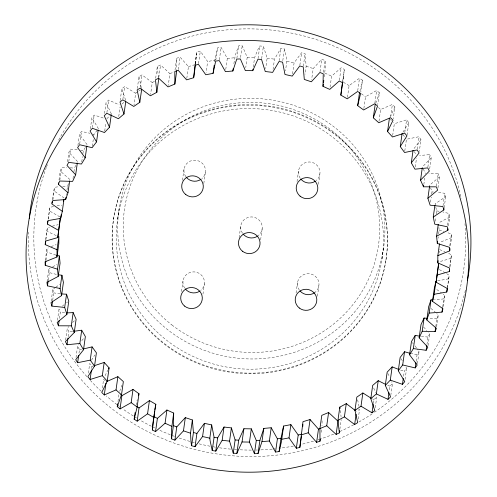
<?xml version="1.0" encoding="UTF-8"?>
<svg xmlns="http://www.w3.org/2000/svg" width="497" height="497" viewBox="0 0 497 497"><rect width="100%" height="100%" fill="white"/><g stroke="black" fill="none" stroke-linecap="round" stroke-linejoin="round"><path stroke-width="0.37" stroke-dasharray="2.48 1.86" d="M322.106 420.841L322 425.749M195.551 63.809L196.818 52.011L200.316 51.154L207.653 61.529L206.1 72.556M45.96 239.473L47.314 227.874L49.495 227.104M449.965 267.119L451.425 254.787L447.48 252.793M330.045 87.186L331.598 76.159L341.128 67.778L344.328 69.431L342.961 81.707M186.797 78.389L188.45 66.629L180.051 57.056L176.671 58.261L176.615 69.45M324.324 76.786L325.249 67.722L325.125 60.559L321.764 59.242L313.197 68.555L311.644 79.582M225.756 69.443L227.309 58.416L221.115 47.364L217.543 47.855L214.928 60.131L207.653 61.529M48.166 218.935L49.899 207.379L53.651 206.479M48.246 219.146L49.899 207.379M45.662 239.641L47.314 227.874M52.465 199.483L53.707 190.662L54.67 187.276L58.497 186.76M52.912 199.775L54.67 187.276M45.289 260.298L46.942 248.537L48.327 247.879M45.966 260.142L47.097 252.054L46.942 248.537M59.006 179.877L60.249 171.049L61.572 167.787L66.828 167.682M59.814 180.287L61.572 167.787M47.029 281.637L48.787 269.138L50.091 268.343M48.284 279.973L49.321 272.623L48.787 269.138M67.517 161.786L68.866 152.231L70.531 149.119L77.849 149.796M68.772 161.618L70.531 149.119M51.172 301.219L52.825 289.453L55.254 287.601M66.263 195.153L66.468 193.681M66.983 190.003L67.499 186.325L68.443 183.586M52.694 300.219L53.732 292.87L52.825 289.453M72.997 178.442L73.513 174.77M73.929 171.825L74.444 168.148L76.905 162.898M77.905 145.428L79.452 134.401L81.446 131.481L89.994 133.258M79.688 143.981L81.446 131.481M57.472 320.292L59.019 309.264L60.125 308.215M59.454 318.447L60.28 312.57L59.019 309.264M81.75 161.823L82.477 156.673M82.887 153.735L83.303 150.796L85.565 147.062M90.355 128.798L91.908 117.764L94.2 115.068L103.811 118.199M92.442 127.567L94.2 115.068M92.324 146.211L93.256 139.595M93.771 135.917L93.976 134.445L98.394 128.655L91.908 117.764M65.641 340.11L67.294 328.343L68.779 326.616M68.182 336.655L68.903 331.505L67.294 328.343M104.532 113.533L106.078 102.5L108.657 100.052L119.094 104.817M106.898 112.552L108.657 100.052M104.699 131.059L105.836 122.97M76.016 357.523L77.563 346.496L78.855 344.62M78.986 353.15L79.508 349.478L77.563 346.496M120.168 100.543L121.827 88.783L124.648 86.608L135.656 93.2L134.004 104.966M118.746 116.522L120.094 106.961M122.889 99.108L124.648 86.608M88.373 373.067L89.715 363.512L91.964 366.283L91.653 368.488M113.571 219.015L113.651 218.413M117.659 219.015L119.1 208.79M137.309 88.516L138.967 76.749L142.005 74.879L152.256 82.552L150.603 94.318M140.253 87.379L142.005 74.879M102.376 388.027L103.618 379.205L105.644 381.23M155.66 78.302L157.313 66.542L160.543 64.989L169.918 73.662L168.266 85.428M158.785 77.489L160.543 64.989M117.975 401.501L119.007 394.146M175.019 70.027L176.671 58.261M178.293 69.555L180.051 57.056M195.097 63.697L196.445 54.142M195.166 63.778L196.818 52.011M198.558 63.653L200.316 51.154M182.449 180.287L184.014 169.117M181.523 291.484L182.989 281.053M214.679 61.821L215.294 57.41M215.791 60.354L217.543 47.855M219.357 59.857L221.115 47.364M203.813 183.499L205.379 172.322M233.87 63.653L235.354 55.105L238.622 45.836L242.225 45.712L247.202 57.323L245.754 67.617M202.956 294.174L204.422 283.744M236.864 58.335L238.622 45.836M240.573 57.472L242.225 45.712M253.284 66.996L254.626 57.441L257.794 49.818L259.807 45.979L263.41 46.221L267.119 58.273L265.671 68.567M258.055 58.478L259.807 45.979M261.652 58.721L263.41 46.221M239.119 237.653L240.79 225.737M273.052 69.437L274.499 59.143L280.886 48.284L284.446 48.892L286.092 55.881L286.844 61.243L285.502 70.804M279.128 60.783L280.886 48.284M282.787 60.653L284.446 48.892M260.627 239.815L262.192 228.645M292.54 73.891L294.094 62.858L301.611 52.719L305.09 53.688L306.152 66.207L305.015 74.295M299.853 65.219L301.611 52.719M303.332 66.188L305.09 53.688M297.032 181.573L298.492 171.142M320.012 71.742L321.764 59.242M323.472 72.32L325.125 60.559M296.069 292.994L297.535 282.563M318.465 184.263L319.931 173.832M339.37 80.278L341.128 67.778M342.675 81.191L344.328 69.431M317.434 296.2L318.9 285.775M347.446 97.356L349.099 85.596L359.48 78.24L362.487 80.203L360.834 91.964M357.722 90.74L359.48 78.24M363.854 108.514L365.506 96.753L376.627 90.504L379.41 92.759L377.757 104.525M321.23 432.322L321.646 429.377M374.868 103.003L376.627 90.504M378.987 121.28L380.64 109.514L392.375 104.438L394.904 106.967L393.251 118.727M339.867 429.191L341.209 419.63M390.617 116.938L392.375 104.438M392.68 135.507L394.332 123.741L393.351 122.647M358.213 418.983L359.555 409.422L356.511 411.292M382.044 258.732A133.674 130.251 8 0 0 200.571 117.404A133.674 130.251 8 0 0 166.942 340.488A133.674 130.251 8 0 0 382.044 258.732L383.485 248.506A133.674 130.251 8 0 0 202.006 107.178A133.674 130.251 8 0 0 168.384 330.263A133.674 130.251 8 0 0 383.485 248.506M385.97 259.937A137.725 134.196 8 0 0 198.993 114.329A137.725 134.196 8 0 0 164.345 344.166A137.725 134.196 8 0 0 385.97 259.937L386.051 259.335A137.725 134.196 8 0 0 199.073 113.726A137.725 134.196 8 0 0 164.432 343.564A137.725 134.196 8 0 0 386.051 259.335M404.8 132.388L406.558 119.889L394.332 123.741M404.782 151.038L406.434 139.278L419.014 136.694L420.959 139.676L419.3 151.442M407.049 135.159L408.807 122.66L406.558 119.889M373.359 403.241L373.874 399.563L376.695 397.389L376.335 395.991M375.254 407.683L376.695 397.389M417.263 149.193L419.014 136.694M415.268 166.973L416.511 158.152M389.35 389.797L389.865 386.119L392.444 383.672L391.673 381.634M390.785 395.432L392.444 383.672M423.817 184.598L424.742 177.982M427.861 167.166L429.613 154.666L419.592 155.468M429.675 168.856L431.228 157.829L429.613 154.666M403.595 376.254L404.322 371.104L406.614 368.407L405.962 367.109M405.067 379.435L406.614 368.407M430.532 202.254L431.259 197.104M431.669 194.165L431.98 191.96L430.644 187.804M436.484 186.102L438.236 173.602L428.88 173.36M437.95 187.941L439.503 176.907L438.236 173.602M435.148 221.202L435.77 216.791M436.186 213.847L436.596 210.908L435.117 203.801L445.697 196.719L444.79 193.302L437.615 192.271M416.144 361.307L417.076 354.69L419.07 351.77L418.281 350.547M417.412 363.537L419.07 351.77M438.025 238.293L438.23 236.827M438.646 233.882L439.162 230.204L438.876 227.322M443.032 205.801L444.79 193.302M444.144 207.746L445.697 196.719M439.23 252.588L439.435 251.122M426.96 344.409L427.992 337.053L429.656 333.941L428.29 332.232M428.004 345.707L429.656 333.941M447.548 225.315L449.201 213.548L442.858 211.939M448.493 225.855L449.735 217.034L449.201 213.548M435.813 326.473L436.95 318.384L438.273 315.123L436.726 313.557M436.621 326.883L438.273 315.123M449.766 245.885L451.419 234.118L447.288 232.54M450.444 245.723L451.58 237.634L451.419 234.118M442.715 306.984L443.852 298.896L444.815 295.51L443.113 294.112M443.268 306.537L444.815 295.51M449.773 266.547L451.425 254.787M447.381 287.614L449.22 275.326L446.126 273.331M447.462 287.825L449.22 275.326M343.682 76.563L342.7 81.875M136.166 405.229L136.687 402.259M362.487 80.203L359.952 91.119M136.986 400.93L137.29 399.607M119.74 391.238L121.759 385.318M379.41 92.759L375.713 103.351M394.904 106.967L390.779 115.938M105.053 375.713L107.743 370.234M408.807 122.66L402.93 132.252M91.516 360.182L94.79 355.013M420.959 139.676L413.162 149.616M81.781 340.656L83.521 338.563M431.228 157.829L422.407 166.911M106.855 118.764L110.868 114.515M72.605 322.497L75.097 320.167M439.503 176.907L429.75 185.039M121.964 104.066L125.859 100.736M62.311 306.202L63.871 304.86M66.542 302.729L67.66 301.934M55.863 287.142L59.857 284.458M135.656 93.2L138.073 91.535M138.675 91.119L140.489 89.87M449.735 217.034L438.447 222.991M52.663 266.814L56.938 264.584M152.256 82.552L154.84 81.141M451.58 237.634L439.708 242.406M51.048 246.624L56.186 244.605M169.918 73.662L174.006 71.959M451.208 258.297L439.553 261.689M52.272 226.191L58.292 224.625M188.45 66.629L195.532 64.498M448.623 278.792L437.348 280.898M91.964 366.283L93.399 365.935M57.056 205.82L61.858 205.199M443.852 298.896L434.484 299.809M79.508 349.478L81.701 349.186M227.309 58.416L234.696 57.77M72.593 331.356L68.903 331.505M62.653 186.425L67.499 186.325M436.95 318.384L429.607 318.459M247.202 57.323L254.626 57.441M431.98 191.96L433.39 192.004M64.709 312.83L60.28 312.57M70.301 167.793L74.444 168.148M427.992 337.053L421.369 336.457M60.212 293.82L53.732 292.87M267.119 58.273L274.499 59.143M436.596 210.908L439.391 211.287M417.076 354.69L411.224 353.572M80.582 150.237L83.303 150.796M56.354 274.381L49.321 272.623M286.844 61.243L294.094 62.858M439.162 230.204L443.933 231.453M400.601 370.054L404.322 371.104M55.944 255.11L47.097 252.054M92.653 134.035L93.976 134.445M306.152 66.207L313.197 68.555M439.64 249.649L444.908 251.637M387.71 385.262L389.865 386.119M56.223 235.584L47.097 231.385M324.839 73.109L331.598 76.159M439.311 269.616L445.498 272.94M59.845 216.854L49.302 210.846M372.502 398.849L373.874 399.563M343.34 82.247L349.099 85.596M64.156 198.067L53.707 190.662M436.77 289.558L441.373 292.764M361.325 93.709L365.506 96.753M69.853 179.479L60.249 171.049M430.899 308.382L435.142 312.041M378.447 107.545L380.64 109.514M77.52 161.581L68.866 152.231M423.531 326.995L426.873 330.561M390.393 119.373L391.381 120.467M412.367 342.644L413.28 343.694M87.068 144.577L79.452 134.401M415.014 345.881L417.884 349.931M402.986 134.532L406.006 138.682M400.924 358.654L402.471 360.965M414.262 151.517L416.088 154.679M387.822 373.396L389.418 376.471M111.371 113.987L106.078 102.5M423.295 168.912L425.364 173.571M125.592 100.096L121.827 88.783M373.738 387.989L375.341 392.549M141.297 87.714L138.967 76.749M357.623 399.774L359.244 407.279M158.462 77.675L157.313 66.542M340.414 410.528L341.079 416.753M464.975 223.7A216.046 210.504 8 0 1 374.608 412.193M372.085 413.895A216.046 210.504 8 0 1 358.443 422.226M353.758 424.78A216.046 210.504 8 0 1 339.327 431.744M333.692 434.117A216.046 210.504 8 0 1 320.043 439.112M319.316 439.348A216.046 210.504 8 0 1 317.856 439.814M313.464 441.162A216.046 210.504 8 0 1 300.113 444.635M293.354 446.051A216.046 210.504 8 0 1 278.954 448.356M275.139 448.803A216.046 210.504 8 0 1 272.847 449.039M272.083 449.114A216.046 210.504 8 0 1 260.577 449.897M257.508 450.002A216.046 210.504 8 0 1 255.967 450.04M251.352 450.089A216.046 210.504 8 0 1 239.821 449.791M236.746 449.611A216.046 210.504 8 0 1 234.447 449.45M230.614 449.12A216.046 210.504 8 0 1 219.152 447.747M215.35 447.151A216.046 210.504 8 0 1 213.076 446.766M210.051 446.213A216.046 210.504 8 0 1 198.769 443.771M194.296 442.628A216.046 210.504 8 0 1 192.072 442.026M189.848 441.398A216.046 210.504 8 0 1 178.858 437.913M174.515 436.354A216.046 210.504 8 0 1 171.639 435.273M170.204 434.713A216.046 210.504 8 0 1 158.903 429.899M154.735 427.929A216.046 210.504 8 0 1 151.983 426.569M151.299 426.227A216.046 210.504 8 0 1 141.179 420.76M136.557 418.027A216.046 210.504 8 0 1 133.948 416.418M133.302 416.014A216.046 210.504 8 0 1 122.51 408.739M119.423 406.478A216.046 210.504 8 0 1 117.59 405.098M116.981 404.633A216.046 210.504 8 0 1 106.346 395.923M101.245 391.319A216.046 210.504 8 0 1 89.945 379.988M86.882 376.602A216.046 210.504 8 0 1 46.314 167.477M46.575 166.775A216.046 210.504 8 0 1 47.37 164.669M58.652 140.104A216.046 210.504 8 0 1 280.004 31.156A216.046 210.504 8 0 1 461.259 198.44M465.397 290.173A221.445 215.766 8 0 1 464.297 294.653M464.105 295.398A221.445 215.766 8 0 1 218.612 454.208A221.445 215.766 8 0 1 28.379 232.261M185.803 176.621A10.804 10.524 8 0 1 188.22 162.252A10.804 10.524 8 0 1 203.062 164.116A10.804 10.524 8 0 1 201.875 178.64M300.163 178.174A10.804 10.524 8 0 1 302.953 163.867A10.804 10.524 8 0 1 317.738 166.091A10.804 10.524 8 0 1 316.185 180.579M242.43 233.155A10.804 10.524 8 0 1 245.245 218.792A10.804 10.524 8 0 1 260.08 221.165A10.804 10.524 8 0 1 258.235 235.69M184.66 288.086A10.804 10.524 8 0 1 187.444 273.779A10.804 10.524 8 0 1 202.229 276.003A10.804 10.524 8 0 1 200.676 290.49M299.318 290.074A10.804 10.524 8 0 1 301.884 275.599A10.804 10.524 8 0 1 316.8 277.842A10.804 10.524 8 0 1 314.98 292.422M171.9 324.951A128.276 124.989 8 0 0 378.31 246.5A128.276 124.989 8 0 0 204.168 110.881A128.276 124.989 8 0 0 171.9 324.951"/><path stroke-width="0.75" d="M56.956 256.999L57.018 249.755L58.882 236.522L58.814 243.766L56.956 256.999L45.084 261.77L45.239 265.286L57.503 269.2L58.211 276.413L46.923 282.371L47.457 285.856L60.062 288.502L61.547 295.603L50.967 302.685L51.868 306.102L64.678 307.444L66.915 314.371L57.161 322.497L58.422 325.802L71.295 325.833L74.258 332.499L65.436 341.582L67.045 344.738L79.843 343.458L83.502 349.789L75.706 359.729L77.644 362.711L90.224 360.132L92.088 346.894L83.881 348.832M385.641 384.411L378.223 380.677L376.366 393.916L388.008 399.352L390.58 396.904L385.293 385.417L390.307 380.112L402.458 384.343L404.757 381.64L398.271 370.75L402.682 364.96L415.219 367.923L417.207 365.003L409.59 354.827L413.361 348.614L426.134 350.286L427.799 347.179L419.139 337.823L422.22 331.257L435.092 331.623L436.409 328.355L426.805 319.931L429.159 313.079L441.995 312.128L442.957 308.743L432.508 301.337L434.111 294.28L446.76 292.025L447.356 288.558L436.18 282.253L437.018 275.065L449.344 271.53L449.568 268.02L437.782 262.882L437.845 255.644L439.497 243.878M57.018 249.755L45.233 244.623L45.457 241.107L57.782 237.578L58.621 230.391L47.445 224.085L48.041 220.612L60.69 218.363L62.299 211.306L51.843 203.894L52.812 200.508L65.641 199.564L67.996 192.712L58.391 184.288L59.715 181.02L72.581 181.386L75.662 174.814L67.002 165.464L68.667 162.351L81.44 164.029L85.211 157.816L77.594 147.634L79.588 144.714L92.119 147.684L96.536 141.893L90.044 131.003L92.343 128.301L104.494 132.525L109.514 127.22L104.221 115.739L106.793 113.291L118.435 118.727L124.001 113.968L119.963 102.015L122.79 99.841L133.792 106.439L139.837 102.27L137.104 89.982L140.148 88.112L150.392 95.784L156.859 92.268L155.455 79.775L158.68 78.228L168.061 86.894L174.869 84.055L174.807 71.5L178.187 70.288L186.592 79.862L193.675 77.731L194.961 65.25L198.452 64.393L205.789 74.761L213.07 73.37L214.201 65.281M320.304 438.938L319.993 441.143L316.614 442.355L318.471 429.116L310.072 419.543L302.99 421.673L299.84 447.393L296.349 448.251L289.012 437.882L290.869 424.643L283.594 426.041L281.364 441.995L279.115 451.549L275.549 452.046L269.355 440.994L271.213 427.755L263.826 428.402L259.9 440.336L258.042 453.568L254.439 453.699L249.463 442.082L251.32 428.849L243.897 428.731L238.715 440.193L236.852 453.426L233.248 453.183L229.539 441.137L231.403 427.898L224.023 427.029L217.636 437.888L215.779 451.121L212.219 450.518L210.132 440.851L209.821 438.161L211.679 424.929L204.429 423.314L196.911 433.452L195.048 446.685L191.575 445.722L191.016 441.982L190.506 433.198L192.37 419.965L185.325 417.617L176.758 426.929L174.894 440.162L171.54 438.851L171.558 428.986L173.683 413.063L166.924 410.013L157.394 418.393L155.536 431.626L152.337 429.98L152.977 422.848L155.822 404.297L149.423 400.576L139.042 407.931L137.184 421.17L134.171 419.207L135.103 412.585M152.337 429.98L154.679 410.957M319.993 441.143L319.931 428.588L321.795 415.349L328.604 412.51L337.979 421.183L336.121 434.415L326.74 425.743L328.604 412.51M302.76 426.476L302.915 424.419M173.683 413.063L173.397 425.612L171.54 438.851M437.845 255.644L449.717 250.873L449.561 247.351L437.298 243.443L436.59 236.23L447.878 230.266L447.343 226.781L434.738 224.141L433.254 217.034L443.833 209.951L442.933 206.541L430.122 205.193L427.886 198.272L437.646 190.146L436.378 186.841L423.506 186.804L420.543 180.144L429.365 171.061L427.755 167.899L414.958 169.179L411.305 162.854L419.095 152.914L417.157 149.932L404.577 152.511L400.265 146.584L406.944 135.898L404.695 133.128L392.475 136.973L387.554 131.519L393.046 120.199L390.518 117.671L378.776 122.753L373.303 117.82L377.552 105.998L374.763 103.736L363.642 109.986L357.678 105.637L360.629 93.436L357.616 91.473L347.235 98.828L340.843 95.107L342.464 82.664L339.265 81.017L329.735 89.392L322.982 86.341L323.261 73.792L319.906 72.481L311.333 81.788L304.294 79.439L303.232 66.921L299.753 65.958L292.23 76.097L284.98 74.475L282.582 62.125L279.022 61.516L272.636 72.376L265.261 71.506L261.552 59.454L257.949 59.218L252.768 70.673L245.344 70.562L240.368 58.944L236.758 59.075L232.838 71.003L225.445 71.649L219.258 60.597L215.686 61.094L213.07 73.37M438.708 263.267L436.18 282.253M283.594 426.041L280.973 438.317L279.115 451.549M47.445 224.085L47.861 221.14M45.233 244.623L45.749 240.946M51.949 203.161L52.154 201.689M45.239 265.286L45.861 260.875M58.391 184.288L58.596 182.815M47.457 285.856L48.184 280.712M58.621 230.391L60.485 217.152L57.782 237.578M60.69 218.363L61.206 214.685M62.299 211.306L63.951 199.539M65.641 199.564L65.952 197.359M51.868 306.102L52.595 300.958M67.996 192.712L69.648 180.945M57.503 269.2L59.36 255.967L56.621 255.303M58.211 276.413L60.075 263.18L59.36 255.967M75.662 174.814L77.315 163.053M60.062 288.502L61.926 275.263L59.131 274.884M61.547 295.603L63.405 282.371L61.926 275.263M58.422 325.802L59.143 320.658M85.211 157.816L86.863 146.05M64.678 307.444L66.542 294.212L61.616 293.957M66.915 314.371L68.772 301.132L66.542 294.212M67.045 344.738L67.977 338.122M96.536 141.893L98.189 130.127M71.295 325.833L73.158 312.601L67.53 312.868M74.258 332.499L76.116 319.26L73.158 312.601M109.514 127.22L111.266 114.72M79.843 343.458L81.701 330.225L74.034 331.25M77.644 362.711L78.681 355.355M83.502 349.789L85.36 336.556L81.701 330.225M124.001 113.968L125.753 101.469M94.113 365.767L104.19 362.431L102.332 375.664L90.106 379.515L91.448 369.954M90.106 379.515L87.857 376.745L94.536 366.059L96.399 352.82L92.088 346.894M139.837 102.27L141.701 89.038M134.171 419.207L137.129 407.006L138.986 393.767L133.016 389.418L131.158 402.651L120.038 408.907L117.255 406.645L121.498 394.823L123.355 381.584L117.882 376.658L116.025 389.89L104.289 394.966L105.942 383.206M104.289 394.966L101.755 392.444L107.253 381.124L109.11 367.886L104.19 362.431M156.859 92.268L158.717 79.029M117.255 406.645L117.665 403.707M120.038 408.907L121.895 395.668L133.016 389.418M174.869 84.055L176.727 70.822M193.675 77.731L195.532 64.498M137.184 421.17L147.566 413.815L149.423 400.576M155.536 431.626L165.066 423.245L166.924 410.013M232.838 71.003L233.149 68.797M174.894 440.162L183.468 430.849L185.325 417.617M191.575 445.722L193.432 432.483L192.37 419.965M252.768 70.673L252.973 69.201M195.048 446.685L202.571 436.546L204.429 423.314M212.219 450.518L214.077 437.279L211.679 424.929M215.779 451.121L222.165 440.261L224.023 427.029M233.248 453.183L235.112 439.951L231.403 427.898M236.852 453.426L242.033 441.963L243.897 428.731M254.439 453.699L256.297 440.46L251.32 428.849M258.042 453.568L261.962 441.634L263.826 428.402M322.982 86.341L323.292 84.136M323.497 82.67L323.808 80.464M275.549 452.046L277.407 438.808L271.213 427.755M340.843 95.107L342.595 82.608M296.349 448.251L298.206 435.018L290.869 424.643M299.84 447.393L301.393 436.366M316.614 442.355L308.208 432.781L310.072 419.543M357.678 105.637L359.536 92.405M373.303 117.82L375.167 104.587M336.121 434.415L339.352 432.868L337.941 420.375L339.805 407.142L346.266 403.62L355.225 410.447M339.352 432.868L339.656 430.663M337.941 420.375L344.409 416.853L346.266 403.62M387.554 131.519L389.412 118.286M344.409 416.853L354.653 424.525L357.697 422.655L354.964 410.367L356.821 397.134L362.866 392.972L370.451 397.78M354.653 424.525L356.101 414.237M354.964 410.367L361.008 406.204L362.866 392.972M400.265 146.584L402.123 133.351M361.008 406.204L372.011 412.796L374.837 410.628L370.805 398.675L372.663 385.436L378.223 380.677M372.011 412.796L373.253 403.974M411.305 162.854L413.057 150.355M385.293 385.417L387.151 372.185L392.164 366.879L398.619 369.395M390.307 380.112L392.164 366.879M388.008 399.352L388.94 392.736M420.543 180.144L422.301 167.644M423.506 186.804L423.711 185.338M398.271 370.75L400.128 357.517L404.546 351.727L409.863 353.274M402.682 364.96L404.546 351.727M427.886 198.272L429.644 185.772M402.458 384.343L403.291 378.459M409.59 354.827L411.454 341.594L415.219 335.376L419.99 336.264M413.361 348.614L415.219 335.376M433.254 217.034L434.912 205.273M419.139 337.823L421.002 324.591L424.078 318.024L426.836 318.297M415.219 367.923L415.939 362.779M422.22 331.257L424.078 318.024M436.59 236.23L438.242 224.464M437.298 243.443L437.608 241.238M426.805 319.931L428.669 306.692L431.023 299.846L433.098 299.84M429.159 313.079L431.023 299.846M443.833 209.951L444.045 208.485M437.782 262.882L438.093 260.676M432.508 301.337L434.366 288.105L435.975 281.041L434.111 294.28M426.134 350.286L426.749 345.875M437.018 275.065L438.671 263.298M447.878 230.266L448.083 228.8M435.092 331.623L435.707 327.212M449.717 250.873L450.027 248.662M441.995 312.128L442.61 307.718M449.344 271.53L449.555 270.064M446.76 292.025L447.275 288.347M154.84 409.609L155.163 407.608M155.269 406.944L155.822 404.297M63.355 201.596L63.672 200.185M138.359 395.699L138.986 393.767M108.427 369.06L109.11 367.886M370.805 398.675L376.366 393.916M117.882 376.658L106.843 381.491M319.931 428.588L326.74 425.743M318.471 429.116L320.503 428.389M301.126 434.906L308.208 432.781M298.206 435.018L301.704 434.161M281.737 439.273L289.012 437.882M277.407 438.808L280.973 438.317M261.962 441.634L269.355 440.994M256.297 440.46L259.9 440.336M242.033 441.963L249.463 442.082M235.112 439.951L238.715 440.193M222.165 440.261L229.539 441.137M214.077 437.279L217.636 437.888M202.571 436.546L209.821 438.161M193.432 432.483L196.911 433.452M183.468 430.849L190.506 433.198M173.397 425.612L176.758 426.929M165.066 423.245L171.819 426.296M154.194 416.741L157.394 418.393M147.566 413.815L153.964 417.536M136.638 406.36L139.042 407.931M131.158 402.651L137.129 407.006M120.783 394.767L121.895 395.668M116.025 389.89L121.498 394.823M102.332 375.664L107.253 381.124M90.224 360.132L94.536 366.059M339.805 407.142L340.06 408.497M29.28 218.463A221.445 215.766 8 0 1 279.811 27.037A221.445 215.766 8 0 1 467.441 280.395M201.037 179.293A10.804 10.524 8 0 1 186.12 177.05M315.328 181.212A10.804 10.524 8 0 1 300.797 179.026M257.813 236A10.804 10.524 8 0 1 243.052 233.994M199.819 291.124A10.804 10.524 8 0 1 185.288 288.937M314.551 292.739A10.804 10.524 8 0 1 299.977 290.913M110.054 424.649A221.445 215.766 8 0 0 466.385 289.217A221.445 215.766 8 0 0 165.762 55.099A221.445 215.766 8 0 0 110.054 424.649M299.318 308.022A10.804 10.524 8 0 0 316.701 301.418A10.804 10.524 8 0 0 302.039 289.993A10.804 10.524 8 0 0 299.318 308.022M300.107 196.172A10.804 10.524 8 0 0 317.658 189.991A10.804 10.524 8 0 0 303.282 178.224A10.804 10.524 8 0 0 300.107 196.172M242.474 251.227A10.804 10.524 8 0 0 259.925 244.797A10.804 10.524 8 0 0 245.381 233.23A10.804 10.524 8 0 0 242.474 251.227M184.598 306.084A10.804 10.524 8 0 0 202.149 299.908A10.804 10.524 8 0 0 187.773 288.136A10.804 10.524 8 0 0 184.598 306.084M185.803 194.569A10.804 10.524 8 0 0 203.186 187.965A10.804 10.524 8 0 0 188.518 176.547A10.804 10.524 8 0 0 185.803 194.569"/></g></svg>
